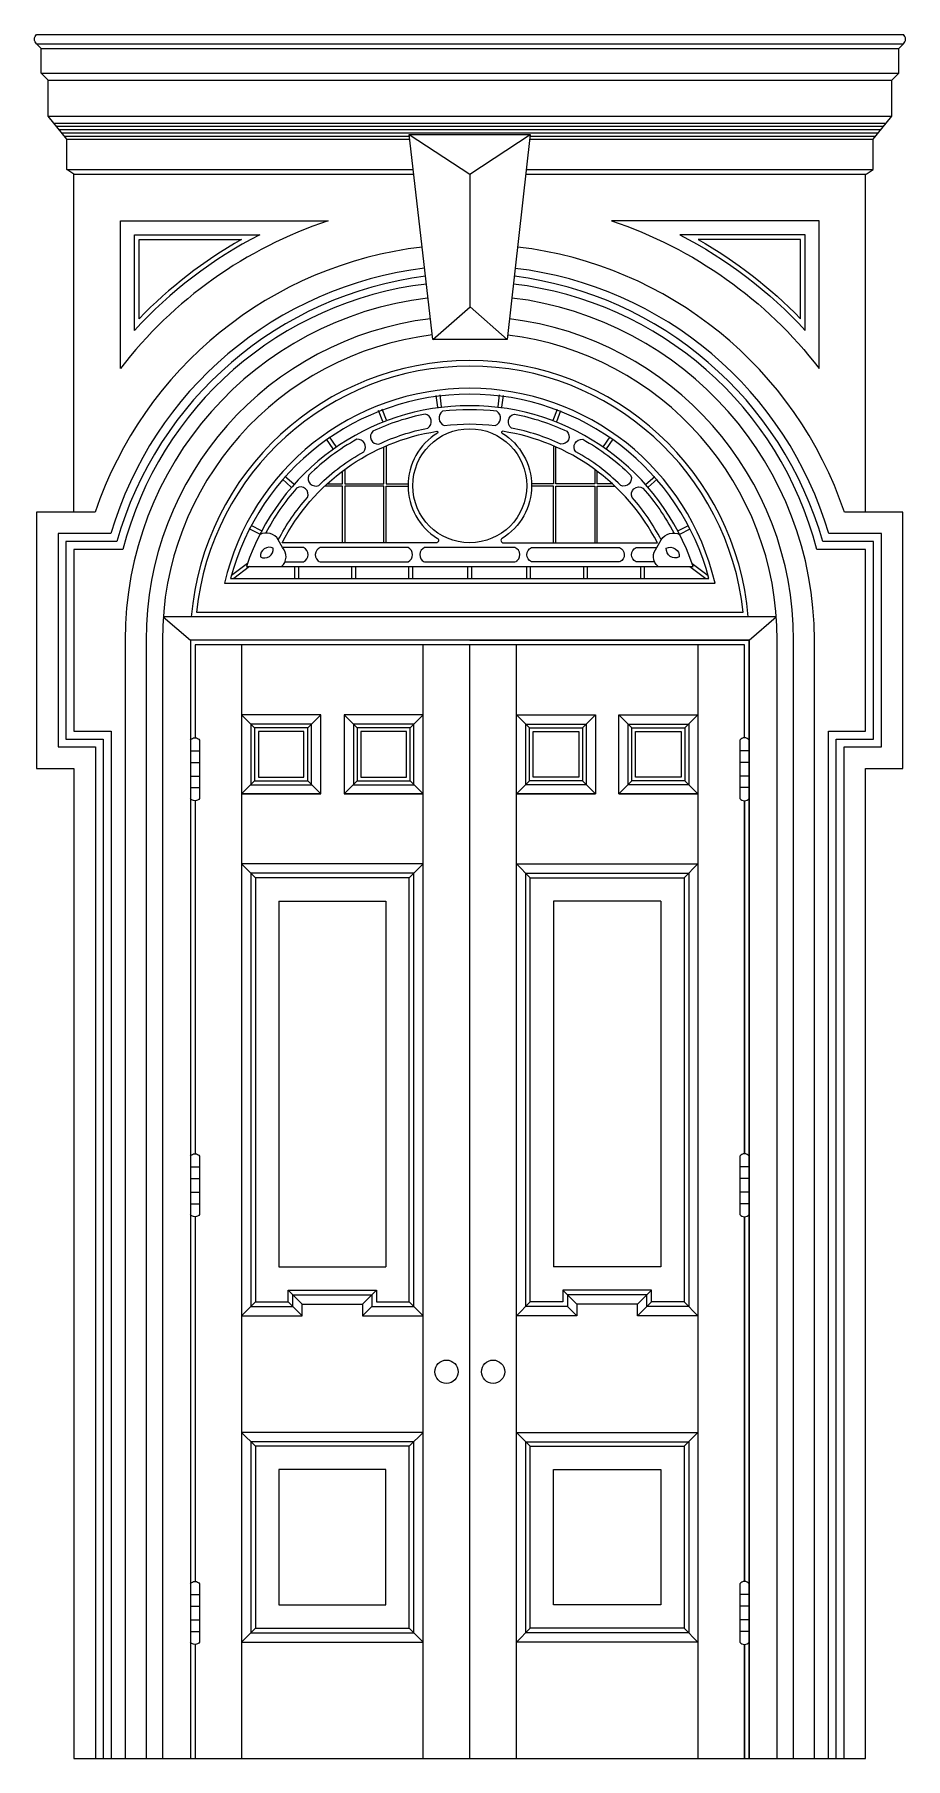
# Model space of a CAD drawing. Header units: metres. Extents: x 5607 to 7477, y 4884 to 8584.
import ezdxf

# ---------------------------------------------------------------- set-up
doc = ezdxf.new("R2010")
doc.units = ezdxf.units.M
for name, color, linetype in [('1', 3, 'Continuous'), ('2', 2, 'Continuous'), ('7', 7, 'Continuous')]:
    doc.layers.add(name, color=color, linetype=linetype)

msp = doc.modelspace()

# ---------------------------------------------------------------- linework, layer by layer
at = {"layer": '1'}
for p, q in [((5611.22, 8564.33), (7472.15, 8564.33)), ((5636.22, 8486.33), (7447.15, 8486.33)), ((5648.22, 8394.33), (7435.15, 8394.33)), ((5653.82, 8387.33), (7429.55, 8387.33)), ((5659.42, 8380.33), (7423.95, 8380.33)), ((5665.02, 8373.33), (7418.35, 8373.33)), ((5670.62, 8366.33), (6411.57, 8366.33)), ((6670.89, 8366.33), (7412.75, 8366.33)), ((5676.22, 8294.33), (6419.65, 8294.33)), ((6662.95, 8294.33), (7407.15, 8294.33)), ((6472.27, 7784.5), (6469.19, 7809.88)), ((6480.37, 7785.55), (6477.29, 7810.87)), ((6602.08, 7785.55), (6605.16, 7810.87)), ((6610.18, 7784.5), (6613.26, 7809.88)), ((6354.58, 7753.47), (6345.53, 7777.31)), ((6362.18, 7756.42), (6353.14, 7780.27)), ((6720.26, 7756.42), (6729.31, 7780.27)), ((6727.87, 7753.47), (6736.91, 7777.31)), ((6247.73, 7695.17), (6233.24, 7716.16)), ((6254.41, 7699.86), (6239.92, 7720.84)), ((6828.04, 7699.86), (6842.53, 7720.84)), ((6834.72, 7695.17), (6849.21, 7716.16)), ((6157.94, 7612.99), (6138.8, 7629.94)), ((6163.3, 7619.14), (6144.21, 7636.05)), ((6919.15, 7619.14), (6938.23, 7636.05)), ((6924.51, 7612.99), (6943.65, 7629.94)), ((6090.42, 7511.72), (6067.79, 7523.6)), ((6094.16, 7518.97), (6071.58, 7530.82)), ((6988.29, 7518.97), (7010.87, 7530.82)), ((6992.02, 7511.72), (7014.66, 7523.6)), ((6064.02, 7449.25), (6029.35, 7423.29)), ((6068.52, 7442.43), (6034.47, 7416.93)), ((6165.86, 7416.93), (6165.86, 7442.43)), ((6174.02, 7416.93), (6174.02, 7442.43)), ((6288.26, 7416.93), (6288.26, 7442.43)), ((6296.42, 7416.93), (6296.42, 7442.43)), ((6410.66, 7416.93), (6410.66, 7442.43)), ((6418.82, 7416.93), (6418.82, 7442.43)), ((6444.32, 7452.63), (6638.12, 7452.63)), ((6537.14, 7416.93), (6537.14, 7442.43)), ((6545.3, 7416.93), (6545.3, 7442.43)), ((6663.62, 7416.93), (6663.62, 7442.43)), ((6671.78, 7416.93), (6671.78, 7442.43)), ((6786.02, 7416.93), (6786.02, 7442.43)), ((6794.18, 7416.93), (6794.18, 7442.43)), ((6908.42, 7416.93), (6908.42, 7442.43)), ((6916.58, 7416.93), (6916.58, 7442.43)), ((7013.93, 7442.43), (7047.98, 7416.93)), ((7018.43, 7449.25), (7053.1, 7423.29)), ((6051.22, 7274.33), (6051.22, 4884.33)), ((6441.22, 4884.33), (6441.22, 7274.33)), ((6641.22, 4884.33), (6641.22, 7274.33)), ((7031.22, 7274.33), (7031.22, 4884.33)), ((5754.22, 7072.33), (5754.22, 4884.33)), ((5737.22, 7055.33), (5737.22, 4884.33)), ((5941.22, 7046.91), (5961.22, 7046.91)), ((7141.22, 7046.91), (7121.22, 7046.91)), ((5941.22, 7021.91), (5961.22, 7021.91)), ((7141.22, 7021.91), (7121.22, 7021.91)), ((5941.22, 6992.91), (5961.22, 6992.91)), ((5941.22, 6967.91), (5961.22, 6967.91)), ((7141.22, 6992.91), (7121.22, 6992.91)), ((7141.22, 6967.91), (7121.22, 6967.91)), ((5941.22, 6153.99), (5961.22, 6153.99)), ((7141.22, 6153.99), (7121.22, 6153.99)), ((5941.22, 6128.99), (5961.22, 6128.99)), ((7141.22, 6128.99), (7121.22, 6128.99)), ((5941.22, 6099.99), (5961.22, 6099.99)), ((5941.22, 6074.99), (5961.22, 6074.99)), ((7141.22, 6099.99), (7121.22, 6099.99)), ((7141.22, 6074.99), (7121.22, 6074.99)), ((5941.22, 5236.15), (5961.22, 5236.15)), ((7141.22, 5236.15), (7121.22, 5236.15)), ((5941.22, 5211.15), (5961.22, 5211.15)), ((5941.22, 5182.15), (5961.22, 5182.15)), ((7141.22, 5211.15), (7121.22, 5211.15)), ((7141.22, 5182.15), (7121.22, 5182.15)), ((5941.22, 5157.15), (5961.22, 5157.15)), ((7141.22, 5157.15), (7121.22, 5157.15))]:
    msp.add_line(p, q, dxfattribs=at)
for points in [[(5821.22, 8154.33), (6090.11, 8154.33, 0.09), (5821.22, 7949.16)], [(5831.22, 8144.33), (6050.82, 8144.33, 0.07), (5831.22, 7974.26)], [(6992.33, 8154.33, -0.09), (7261.22, 7949.16), (7261.22, 8154.33)], [(7031.63, 8144.33, -0.07), (7251.22, 7974.26), (7251.22, 8144.33)], [(5954.28, 7344.33), (7128.17, 7344.33, 0.9)], [(6486.42, 7745.19, -0.06), (6596.03, 7745.19, 0.62), (6599.64, 7775.57, 0.06), (6482.81, 7775.57, 0.62)], [(6345.71, 7705.24, -0.06), (6451.42, 7739.66, 0.65), (6445.5, 7769.68, 0.06), (6332.81, 7732.99, 0.7)], [(6736.74, 7705.24, 0.06), (6631.03, 7739.66, -0.65), (6636.95, 7769.68, -0.06), (6749.63, 7732.99, -0.7)], [(6217.23, 7616.62, -0.07), (6313.74, 7688.86, 0.67), (6298.74, 7715.53, 0.07), (6195.86, 7638.53, 0.71)], [(6865.22, 7616.62, 0.07), (6768.71, 7688.86, -0.67), (6783.7, 7715.53, -0.07), (6886.58, 7638.53, -0.71)]]:
    msp.add_lwpolyline(points, format="xyb", close=True, dxfattribs=at)
for points in [[(6444.19, 8082.46, 0.3), (5770.53, 7513.33), (5657.22, 7513.33), (5657.22, 7055.33), (5737.22, 7055.33), (5737.22, 4884.33)], [(7345.22, 4884.33), (7345.22, 7055.33), (7425.22, 7055.33), (7425.22, 7513.33), (7311.92, 7513.33, 0.3), (6638.86, 8082.38, 0.3)], [(6446.13, 8065.57, 0.3), (5783.32, 7496.33), (5674.22, 7496.33), (5674.22, 7072.33), (5754.22, 7072.33), (5754.22, 4884.33)], [(6448.07, 8048.68, 0.31), (5796.33, 7479.33), (5691.22, 7479.33), (5691.22, 7089.33), (5771.22, 7089.33), (5771.22, 4884.33)], [(7311.22, 4884.33), (7311.22, 7089.33), (7391.22, 7089.33), (7391.22, 7479.33), (7286.12, 7479.33, 0.31), (6635.05, 8048.59, 0.31)], [(7328.22, 4884.33), (7328.22, 7072.33), (7408.22, 7072.33), (7408.22, 7496.33), (7299.13, 7496.33, 0.3), (6636.95, 8065.49, 0.3)], [(6027.67, 7416.93), (7054.78, 7416.93, 0.77), (6027.67, 7416.93)], [(6061.72, 7442.43), (7020.73, 7442.43, 0.72), (6061.72, 7442.43, 0.72)], [(6130.07, 7499.6, -0.06), (6192.42, 7590.47, 0.77), (6169.42, 7610.66, 0.06), (6103.31, 7514.46)], [(6952.38, 7499.6, 0.06), (6890.03, 7590.47, -0.77), (6913.03, 7610.66, -0.06), (6979.14, 7514.46)], [(6136.99, 7442.43, 0.42), (6139.25, 7483.23), (6130.07, 7499.6, 0.41), (6089.97, 7510.81, 0.2)], [(6945.46, 7442.43, -0.42), (6943.2, 7483.23), (6952.38, 7499.6, -0.41), (6992.48, 7510.81, -0.2)], [(6091.5, 7463.12, 0.58), (6119.4, 7481.73, 0.58), (6091.5, 7463.12, 0.58)], [(6144.38, 7452.63), (6184.22, 7452.63, 0.65), (6184.22, 7483.23), (6139.25, 7483.23)], [(6219.92, 7452.63), (6408.62, 7452.63, 0.65), (6408.62, 7483.23), (6219.92, 7483.23, 0.65), (6218.79, 7452.85)], [(6639.26, 7452.85, 0.65), (6638.12, 7483.23), (6444.32, 7483.23, 0.65), (6443.19, 7452.85)], [(6862.52, 7452.63), (6673.82, 7452.63, -0.65), (6673.82, 7483.23), (6862.52, 7483.23, -0.65), (6863.66, 7452.85)], [(6938.07, 7452.63), (6898.22, 7452.63, -0.65), (6898.22, 7483.23), (6943.2, 7483.23)], [(6990.95, 7463.12, -0.58), (6963.05, 7481.73, -0.58), (6990.95, 7463.12, -0.58)], [(5941.22, 7069.91, -0.51), (5961.22, 7069.91), (5961.22, 6944.91, -0.51), (5941.22, 6944.91)], [(7141.22, 7069.91, 0.51), (7121.22, 7069.91), (7121.22, 6944.91, 0.51), (7141.22, 6944.91)], [(5941.22, 6176.99, -0.51), (5961.22, 6176.99), (5961.22, 6051.99, -0.51), (5941.22, 6051.99)], [(7141.22, 6176.99, 0.51), (7121.22, 6176.99), (7121.22, 6051.99, 0.51), (7141.22, 6051.99)], [(5941.22, 5259.15, -0.51), (5961.22, 5259.15), (5961.22, 5134.15, -0.51), (5941.22, 5134.15)], [(7141.22, 5259.15, 0.51), (7121.22, 5259.15), (7121.22, 5134.15, 0.51), (7141.22, 5134.15)]]:
    msp.add_lwpolyline(points, format="xyb", dxfattribs=at)
for points in [[(6272.89, 7650.42), (6272.89, 7619.86), (6356.44, 7619.86), (6356.44, 7698.92)], [(6361.54, 7701.15), (6361.54, 7619.86), (6408.69, 7619.86)], [(6720.91, 7701.15), (6720.91, 7619.86), (6673.76, 7619.86)], [(6809.56, 7650.42), (6809.56, 7619.86), (6726.01, 7619.86), (6726.01, 7698.92)], [(6234.61, 7619.86), (6267.79, 7619.86), (6267.79, 7646.63)], [(6847.83, 7619.86), (6814.66, 7619.86), (6814.66, 7646.63)], [(6267.79, 7493.43), (6267.79, 7614.76), (6230.03, 7614.76)], [(6356.44, 7493.43), (6356.44, 7614.76), (6272.89, 7614.76), (6272.89, 7493.43)], [(6361.54, 7493.43), (6361.54, 7614.76), (6408.69, 7614.76)], [(6720.91, 7493.43), (6720.91, 7614.76), (6673.76, 7614.76)], [(6726.01, 7493.43), (6726.01, 7614.76), (6809.56, 7614.76), (6809.56, 7493.43)], [(6814.66, 7493.43), (6814.66, 7614.76), (6852.42, 7614.76)], [(7131.22, 7074.98), (7131.22, 7274.33), (5951.22, 7274.33), (5951.22, 7074.98)], [(5951.22, 6939.83), (5951.22, 6182.06)], [(7131.22, 6182.06), (7131.22, 6939.83)], [(7131.22, 6939.83), (7131.22, 6182.06)], [(5951.22, 6046.91), (5951.22, 5264.23)], [(7131.22, 5264.23), (7131.22, 6046.91)], [(7131.22, 6046.91), (7131.22, 5264.23)], [(5951.22, 5129.08), (5951.22, 4884.33)], [(7131.22, 5129.08), (7131.22, 4884.33)], [(7131.22, 4884.33), (7131.22, 5129.08)]]:
    msp.add_lwpolyline(points, dxfattribs=at)
for points in [[(6071.22, 6974.33), (6201.22, 6974.33), (6201.22, 7104.33), (6071.22, 7104.33)], [(6291.22, 6974.33), (6421.22, 6974.33), (6421.22, 7104.33), (6291.22, 7104.33)], [(6791.22, 6974.33), (6661.22, 6974.33), (6661.22, 7104.33), (6791.22, 7104.33)], [(7011.22, 6974.33), (6881.22, 6974.33), (6881.22, 7104.33), (7011.22, 7104.33)], [(6087.22, 6990.33), (6185.22, 6990.33), (6185.22, 7088.33), (6087.22, 7088.33)], [(6307.22, 6990.33), (6405.22, 6990.33), (6405.22, 7088.33), (6307.22, 7088.33)], [(6775.22, 6990.33), (6677.22, 6990.33), (6677.22, 7088.33), (6775.22, 7088.33)], [(6995.22, 6990.33), (6897.22, 6990.33), (6897.22, 7088.33), (6995.22, 7088.33)], [(6331.22, 5879.33), (6331.22, 5854.33), (6421.22, 5854.33), (6421.22, 6784.33), (6071.22, 6784.33), (6071.22, 5854.33), (6161.22, 5854.33), (6161.22, 5879.33)], [(6751.22, 5879.33), (6751.22, 5854.33), (6661.22, 5854.33), (6661.22, 6784.33), (7011.22, 6784.33), (7011.22, 5854.33), (6921.22, 5854.33), (6921.22, 5879.33)], [(6071.22, 5154.33), (6421.22, 5154.33), (6421.22, 5564.33), (6071.22, 5564.33)], [(7011.22, 5154.33), (6661.22, 5154.33), (6661.22, 5564.33), (7011.22, 5564.33)]]:
    msp.add_lwpolyline(points, close=True, dxfattribs=at)
msp.add_circle((6541.22, 7615.83), 122.4, dxfattribs=at)
at = {"layer": '2'}
msp.add_line((5691.22, 4884.33), (7391.22, 4884.33), dxfattribs=at)
at = {"layer": '7'}
for p, q in [((5611.22, 8584.33), (7472.15, 8584.33)), ((5621.22, 8554.33), (7462.15, 8554.33)), ((5621.22, 8501.33), (7462.15, 8501.33)), ((5636.22, 8409.33), (7447.15, 8409.33)), ((5676.22, 8359.33), (6412.35, 8359.33)), ((6670.12, 8359.33), (7407.15, 8359.33)), ((5691.22, 7559.33), (5691.22, 8284.33)), ((5691.22, 8284.33), (6420.77, 8284.33)), ((6541.22, 8284.33), (6541.22, 7999.12)), ((6661.85, 8284.33), (7391.22, 8284.33)), ((7391.22, 7559.33), (7391.22, 8284.33)), ((6014.66, 7406.73), (7067.79, 7406.73)), ((6541.22, 7284.33), (5941.22, 7284.33)), ((6541.22, 7284.33), (7141.22, 7284.33)), ((6541.26, 4884.33), (6541.26, 7274.33)), ((7141.22, 7284.33), (7141.22, 4884.33)), ((6051.22, 7124.33), (6079.22, 7096.33)), ((6193.22, 7096.33), (6221.22, 7124.33)), ((6299.22, 7096.33), (6271.22, 7124.33)), ((6413.22, 7096.33), (6441.22, 7124.33)), ((6669.22, 7096.33), (6641.22, 7124.33)), ((6783.22, 7096.33), (6811.22, 7124.33)), ((6889.22, 7096.33), (6861.22, 7124.33)), ((7031.22, 7124.33), (7003.22, 7096.33)), ((5691.22, 7009.33), (5691.22, 4884.33)), ((6079.22, 6982.33), (6051.22, 6954.33)), ((6193.22, 6982.33), (6221.22, 6954.33)), ((6299.22, 6982.33), (6271.22, 6954.33)), ((6413.22, 6982.33), (6441.22, 6954.33)), ((6669.22, 6982.33), (6641.22, 6954.33)), ((6783.22, 6982.33), (6811.22, 6954.33)), ((6889.22, 6982.33), (6861.22, 6954.33)), ((7003.22, 6982.33), (7031.22, 6954.33)), ((6221.22, 6954.33), (6051.22, 6954.33)), ((6441.22, 6954.33), (6271.22, 6954.33)), ((6641.22, 6954.33), (6811.22, 6954.33)), ((6861.22, 6954.33), (7031.22, 6954.33)), ((6081.22, 6774.33), (6051.22, 6804.33)), ((6411.22, 6774.33), (6441.22, 6804.33)), ((6671.22, 6774.33), (6641.22, 6804.33)), ((7001.22, 6774.33), (7031.22, 6804.33)), ((6131.22, 6724.33), (6131.22, 5939.33)), ((6131.22, 6724.33), (6361.22, 6724.33)), ((6361.22, 6724.33), (6361.22, 5939.33)), ((6721.22, 6724.33), (6721.22, 5939.33)), ((6951.22, 6724.33), (6721.22, 6724.33)), ((6951.22, 6724.33), (6951.22, 5939.33)), ((6131.22, 5939.33), (6361.22, 5939.33)), ((6951.22, 5939.33), (6721.22, 5939.33)), ((6181.22, 5859.33), (6151.22, 5889.33)), ((6311.22, 5859.33), (6341.22, 5889.33)), ((6771.22, 5859.33), (6741.22, 5889.33)), ((6901.22, 5859.33), (6931.22, 5889.33)), ((6051.22, 5834.33), (6081.22, 5864.33)), ((6181.22, 5834.33), (6151.22, 5864.33)), ((6311.22, 5834.33), (6331.22, 5854.33)), ((6411.22, 5864.33), (6441.22, 5834.33)), ((6671.22, 5864.33), (6641.22, 5834.33)), ((6771.22, 5834.33), (6751.22, 5854.33)), ((6901.22, 5834.33), (6931.22, 5864.33)), ((7031.22, 5834.33), (7001.22, 5864.33)), ((6051.22, 5584.33), (6081.22, 5554.33)), ((6441.22, 5584.33), (6411.22, 5554.33)), ((6641.22, 5584.33), (6671.22, 5554.33)), ((7031.22, 5584.33), (7001.22, 5554.33)), ((6051.22, 5134.33), (6081.22, 5164.33)), ((6411.22, 5164.33), (6441.22, 5134.33)), ((6671.22, 5164.33), (6641.22, 5134.33)), ((7031.22, 5134.33), (7001.22, 5164.33))]:
    msp.add_line(p, q, dxfattribs=at)
for points in [[(5691.22, 8284.33), (5676.22, 8294.33), (5676.22, 8359.33), (5636.22, 8409.33), (5636.22, 8486.33), (5621.22, 8501.33), (5621.22, 8554.33), (5611.22, 8564.33, -0.47), (5611.22, 8584.33)], [(7392.15, 8284.33), (7407.15, 8294.33), (7407.15, 8359.33), (7447.15, 8409.33), (7447.15, 8486.33), (7462.15, 8501.33), (7462.15, 8554.33), (7472.15, 8564.33, 0.47), (7472.15, 8584.33)], [(6438.94, 8128.16, 0.29), (5736.94, 7559.33), (5611.22, 7559.33), (5611.22, 7009.33), (5691.22, 7009.33), (5691.22, 4884.33)], [(7391.22, 4884.33), (7391.22, 7009.33), (7471.22, 7009.33), (7471.22, 7559.33), (7345.51, 7559.33, 0.29), (6644.01, 8128.09, 0.29)], [(6450.61, 8018.76, 0.38), (5801.22, 7284.33), (5801.22, 4884.33)], [(7281.22, 4884.33), (7281.22, 7284.33, 0.38), (6631.69, 8018.78, 0.38)], [(6456.63, 7974.17, 0.38), (5846.22, 7284.33), (5846.22, 4884.33)], [(7236.22, 4884.33), (7236.22, 7284.33, 0.38), (6626.64, 7974.06, 0.38)], [(6460.63, 7939.39, 0.38), (5881.22, 7284.33), (5881.22, 4884.33)], [(7201.22, 4884.33), (7201.22, 7284.33, 0.38), (6622.72, 7939.28, 0.38)]]:
    msp.add_lwpolyline(points, format="xyb", dxfattribs=at)
for points in [[(6461.76, 7929.58), (6411.22, 8369.33), (6671.22, 8369.33), (6621.62, 7929.58)], [(6051.22, 6954.33), (6221.22, 6954.33), (6221.22, 7124.33), (6051.22, 7124.33)], [(6271.22, 6954.33), (6441.22, 6954.33), (6441.22, 7124.33), (6271.22, 7124.33)], [(6811.22, 6954.33), (6641.22, 6954.33), (6641.22, 7124.33), (6811.22, 7124.33)], [(7031.22, 6954.33), (6861.22, 6954.33), (6861.22, 7124.33), (7031.22, 7124.33)], [(6079.22, 6982.33), (6193.22, 6982.33), (6193.22, 7096.33), (6079.22, 7096.33)], [(6299.22, 6982.33), (6413.22, 6982.33), (6413.22, 7096.33), (6299.22, 7096.33)], [(6783.22, 6982.33), (6669.22, 6982.33), (6669.22, 7096.33), (6783.22, 7096.33)], [(7003.22, 6982.33), (6889.22, 6982.33), (6889.22, 7096.33), (7003.22, 7096.33)], [(6311.22, 5859.33), (6311.22, 5834.33), (6441.22, 5834.33), (6441.22, 6804.33), (6051.22, 6804.33), (6051.22, 5834.33), (6181.22, 5834.33), (6181.22, 5859.33)], [(6341.22, 5889.33), (6341.22, 5864.33), (6411.22, 5864.33), (6411.22, 6774.33), (6081.22, 6774.33), (6081.22, 5864.33), (6151.22, 5864.33), (6151.22, 5889.33)], [(6771.22, 5859.33), (6771.22, 5834.33), (6641.22, 5834.33), (6641.22, 6804.33), (7031.22, 6804.33), (7031.22, 5834.33), (6901.22, 5834.33), (6901.22, 5859.33)], [(6741.22, 5889.33), (6741.22, 5864.33), (6671.22, 5864.33), (6671.22, 6774.33), (7001.22, 6774.33), (7001.22, 5864.33), (6931.22, 5864.33), (6931.22, 5889.33)], [(6051.22, 5134.33), (6441.22, 5134.33), (6441.22, 5584.33), (6051.22, 5584.33)], [(6081.22, 5164.33), (6411.22, 5164.33), (6411.22, 5554.33), (6081.22, 5554.33)], [(7031.22, 5134.33), (6641.22, 5134.33), (6641.22, 5584.33), (7031.22, 5584.33)], [(7001.22, 5164.33), (6671.22, 5164.33), (6671.22, 5554.33), (7001.22, 5554.33)], [(6131.22, 5214.33), (6361.22, 5214.33), (6361.22, 5504.33), (6131.22, 5504.33)], [(6951.22, 5214.33), (6721.22, 5214.33), (6721.22, 5504.33), (6951.22, 5504.33)]]:
    msp.add_lwpolyline(points, close=True, dxfattribs=at)
for points in [[(6411.22, 8369.33), (6541.22, 8284.33), (6671.22, 8369.33)], [(6461.76, 7929.58), (6541.69, 7999.58), (6621.62, 7929.58)], [(7141.22, 7284.33), (7199.33, 7334.33), (5883.12, 7334.33), (5941.22, 7284.33)], [(7141.22, 4884.33), (7141.22, 7284.33), (5941.22, 7284.33), (5941.22, 4884.33)]]:
    msp.add_lwpolyline(points, dxfattribs=at)
for points in [[(5791.22, 8184.33), (6237.09, 8184.33, 0.15), (5791.22, 7867.43)], [(6845.36, 8184.33, -0.15), (7291.22, 7867.43), (7291.22, 8184.33)], [(6138.36, 7493.43, -0.24), (6470.67, 7732.72, -0.82), (6472.05, 7728.96, 0.56), (6471.77, 7502.88, -0.76), (6469.1, 7493.43)], [(6944.09, 7493.43, 0.24), (6611.78, 7732.72, 0.82), (6610.4, 7728.96, -0.56), (6610.68, 7502.88, 0.76), (6613.35, 7493.43)]]:
    msp.add_lwpolyline(points, format="xyb", close=True, dxfattribs=at)
for centre in [(6491.2, 5714.42), (6591.25, 5714.42)]:
    msp.add_circle(centre, 25, dxfattribs=at)
for radius, start, end in [(600, 4.78, 175.22), (540.6, 13.09, 166.91)]:
    msp.add_arc((6541.22, 7284.33), radius, start, end, dxfattribs=at)

doc.saveas('drawing.dxf')
